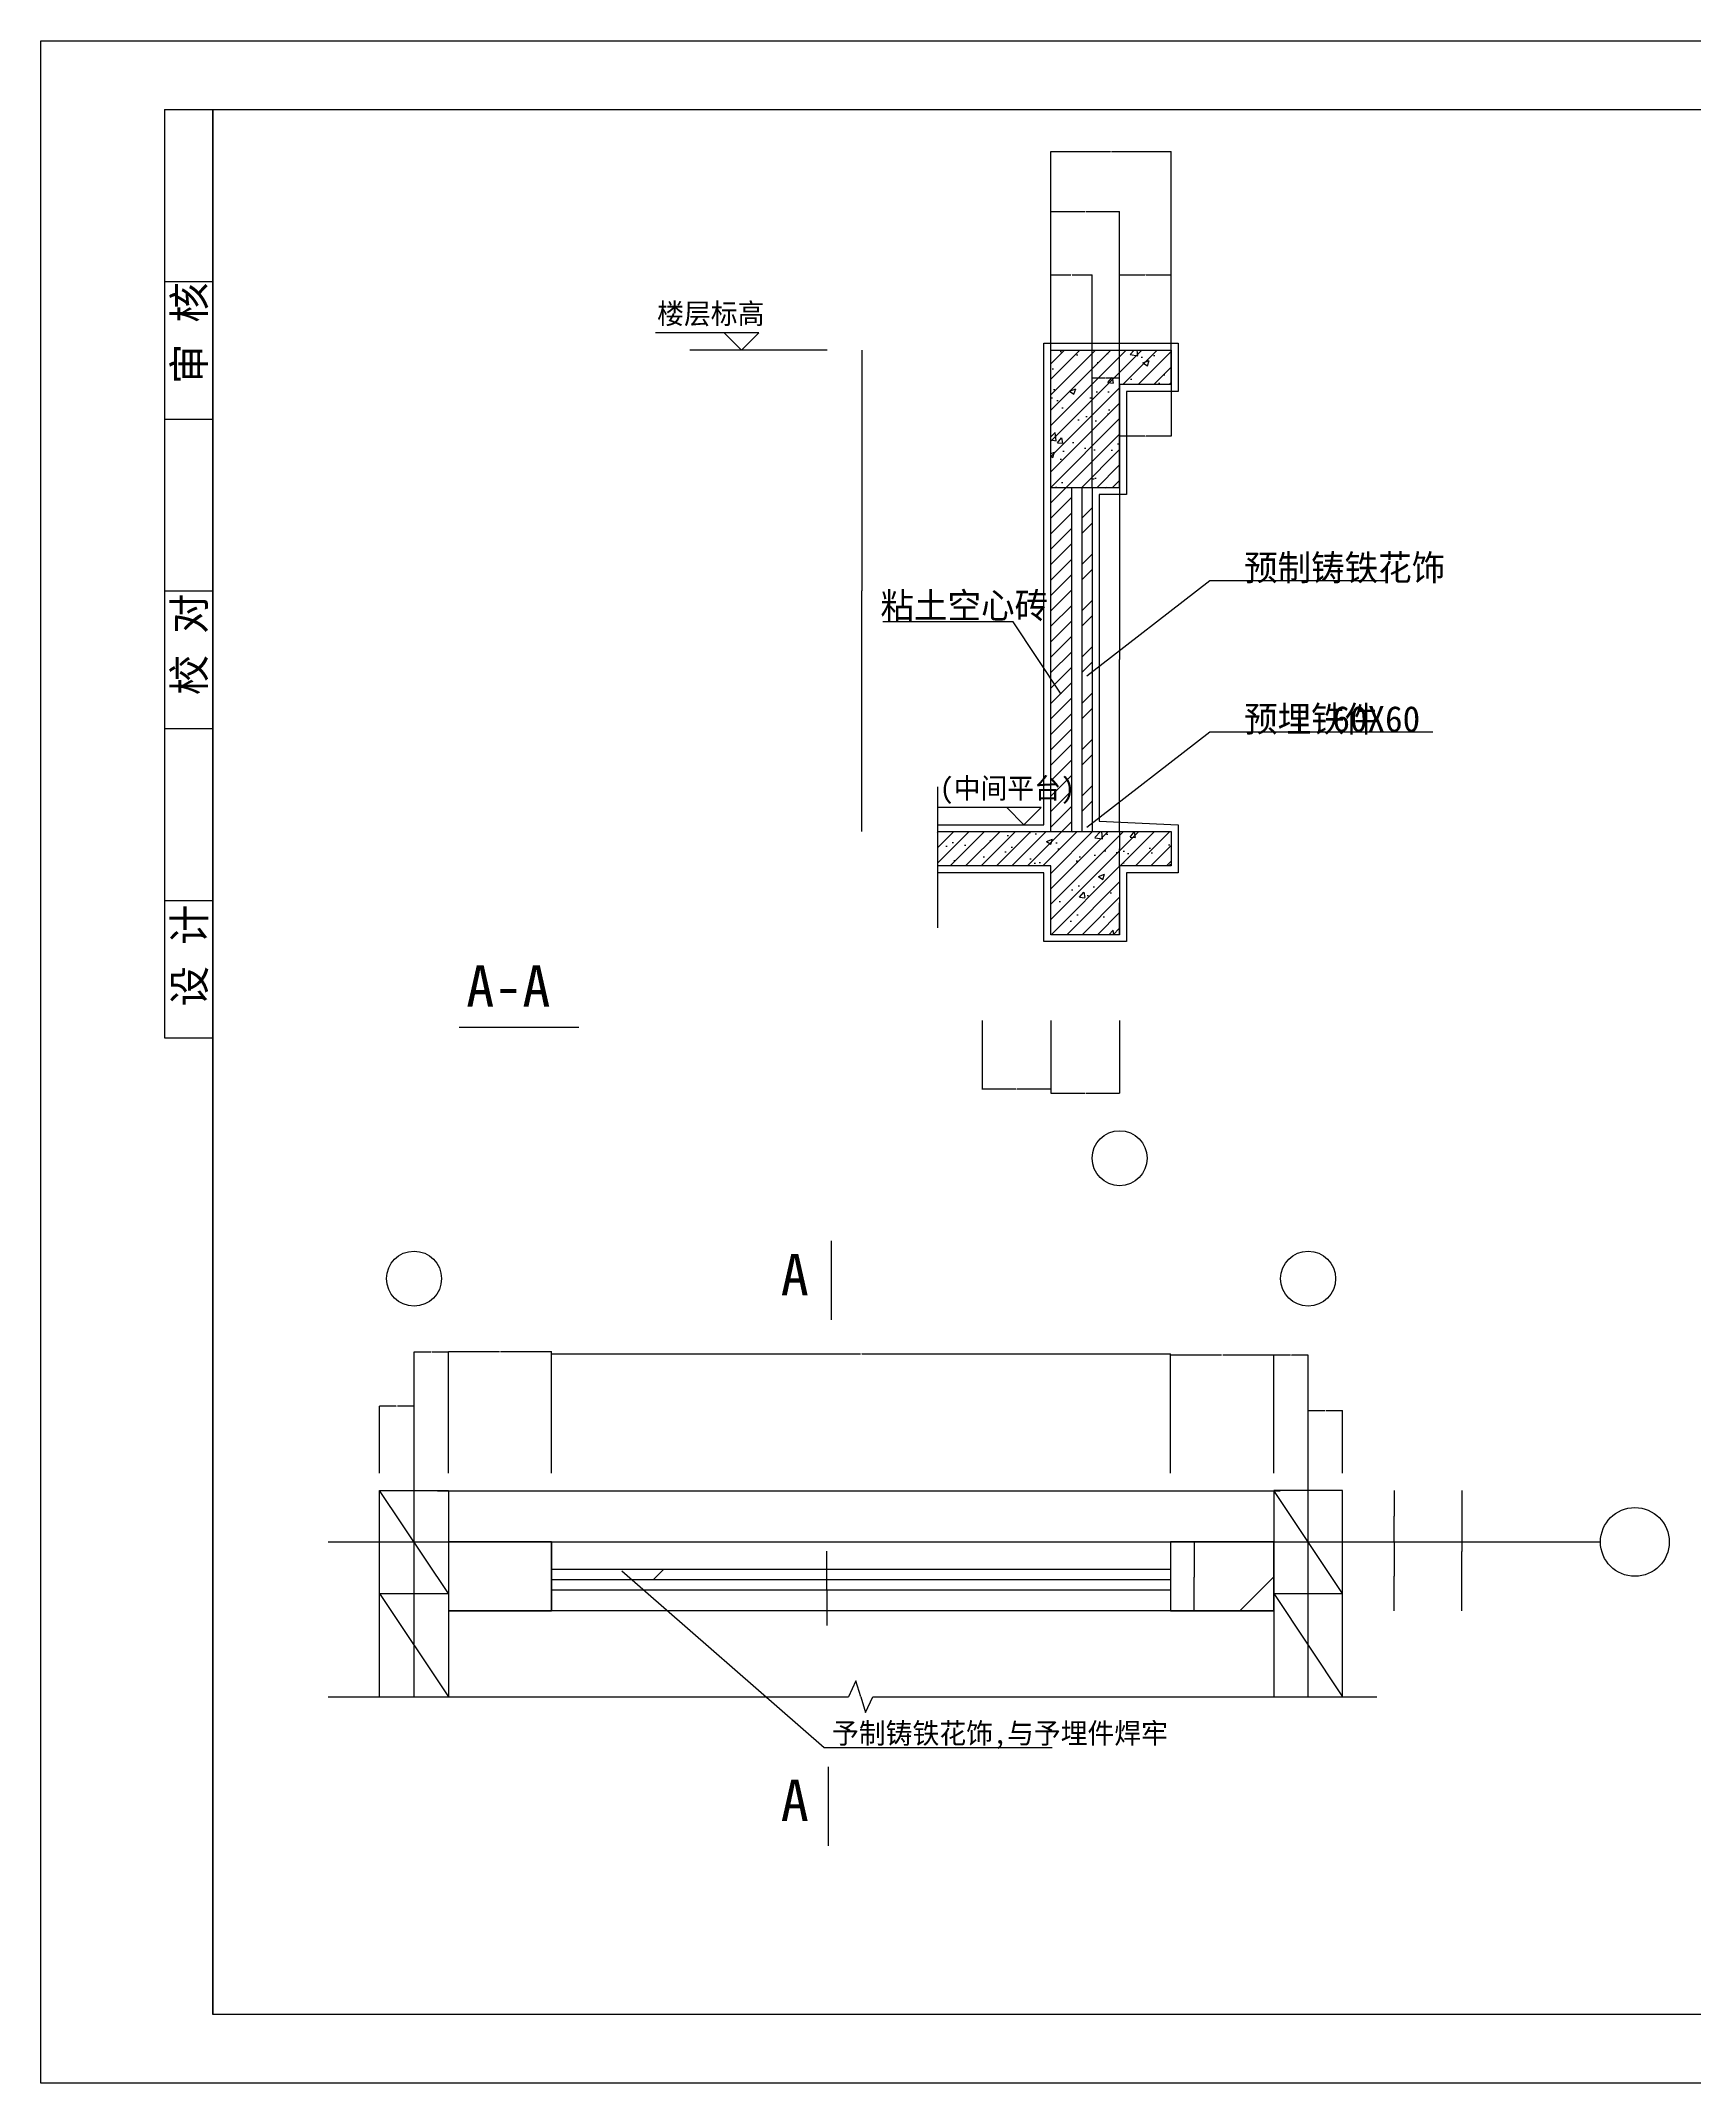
# Model space of a CAD drawing. Header units: metres. Extents: x -304948 to -288070, y -1095 to 10857.
# Drawn here: x -304944 to -300136, y -1095 to 4845 of the extents above; entities that cross this region are included whole.
import ezdxf

# ---------------------------------------------------------------- set-up
doc = ezdxf.new("R2010")
doc.units = ezdxf.units.M
for name, color, linetype in [('A', 230, 'Continuous'), ('AXIS', 3, 'Continuous'), ('DIM', 3, 'Continuous'), ('LAYER1', 7, 'Continuous'), ('LINE', 2, 'Continuous'), ('TK', 143, 'Continuous'), ('WALL', 7, 'Continuous'), ('WALL1', 2, 'Continuous')]:
    doc.layers.add(name, color=color, linetype=linetype)
doc.dimstyles.get("Standard").update_dxf_attribs({"dimtxt": 2.5, "dimasz": 2.5, "dimexe": 1.25, "dimexo": 0.625, "dimtad": 1, "dimcen": 2.5, "dimazin": 3, "dimtfac": 1, "dimtmove": 0, "dimatfit": 3})

# ---------------------------------------------------------------- blocks, each defined once
blk = doc.blocks.new('*D117')
for p, q in [((-302206.84, 1995.39), (-302206.84, 1796.59)), ((-302006.84, 1995.39), (-302006.84, 1796.59)), ((-302108.34, 1796.59), (-302207.09, 1796.59)), ((-302006.59, 1796.59), (-302105.34, 1796.59))]:
    blk.add_line(p, q)
at = {"layer": 'Defpoints'}
for p in [(-302206.84, 1995.39), (-302006.84, 1995.39), (-302006.84, 1796.59)]:
    blk.add_point(p, dxfattribs=at)
at = {"layer": 'DIM', "insert": (-302106.84, 1796.59), "char_height": 1, "attachment_point": 5}
blk.add_mtext('200', dxfattribs=at)
blk = doc.blocks.new('*D118')
for p, q in [((-303910.15, 873.7), (-303958.9, 873.7)), ((-303958.65, 679.21), (-303958.65, 873.7)), ((-303858.4, 873.7), (-303907.15, 873.7)), ((-303858.65, 679.21), (-303858.65, 873.7))]:
    blk.add_line(p, q)
at = {"layer": 'Defpoints'}
for p in [(-303858.65, 873.7), (-303958.65, 679.21), (-303858.65, 679.21)]:
    blk.add_point(p, dxfattribs=at)
at = {"layer": 'DIM', "insert": (-303908.65, 873.7), "char_height": 1, "attachment_point": 5}
blk.add_mtext('100', dxfattribs=at)
blk = doc.blocks.new('*D119')
for p, q in [((-303858.65, 679.21), (-303858.65, 1032.5)), ((-303858.4, 1032.5), (-303810.15, 1032.5)), ((-303807.15, 1032.5), (-303758.9, 1032.5)), ((-303758.65, 679.21), (-303758.65, 1032.5))]:
    blk.add_line(p, q)
at = {"layer": 'Defpoints'}
for p in [(-303858.65, 1032.5), (-303858.65, 679.21), (-303758.65, 679.21)]:
    blk.add_point(p, dxfattribs=at)
at = {"layer": 'DIM', "insert": (-303808.65, 1032.5), "char_height": 1, "attachment_point": 5}
blk.add_mtext('100', dxfattribs=at)
blk = doc.blocks.new('*D120')
for p, q in [((-303758.65, 679.21), (-303758.65, 1033.5)), ((-303758.4, 1033.5), (-303610.15, 1033.5)), ((-303607.15, 1033.5), (-303458.9, 1033.5)), ((-303458.65, 679.21), (-303458.65, 1033.5))]:
    blk.add_line(p, q)
at = {"layer": 'Defpoints'}
for p in [(-303758.65, 1033.5), (-303758.65, 679.21), (-303458.65, 679.21)]:
    blk.add_point(p, dxfattribs=at)
at = {"layer": 'DIM', "insert": (-303608.65, 1033.5), "char_height": 1, "attachment_point": 5}
blk.add_mtext('300', dxfattribs=at)
blk = doc.blocks.new('*D121')
for p, q in [((-303458.65, 679.21), (-303458.65, 1026.08)), ((-303458.4, 1026.08), (-302560.65, 1026.08)), ((-302556.65, 1026.08), (-301658.9, 1026.08)), ((-301658.65, 679.21), (-301658.65, 1026.08))]:
    blk.add_line(p, q)
at = {"layer": 'Defpoints'}
for p in [(-303458.65, 1026.08), (-303458.65, 679.21), (-301658.65, 679.21)]:
    blk.add_point(p, dxfattribs=at)
at = {"layer": 'DIM', "insert": (-302558.65, 1026.08), "char_height": 1, "attachment_point": 5}
blk.add_mtext('1800', dxfattribs=at)
blk = doc.blocks.new('*D122')
for p, q in [((-301510.15, 1022.37), (-301658.9, 1022.37)), ((-301658.65, 679.21), (-301658.65, 1022.37)), ((-301358.4, 1022.37), (-301507.15, 1022.37)), ((-301358.65, 679.21), (-301358.65, 1022.37))]:
    blk.add_line(p, q)
at = {"layer": 'Defpoints'}
for p in [(-301358.65, 1022.37), (-301658.65, 679.21), (-301358.65, 679.21)]:
    blk.add_point(p, dxfattribs=at)
at = {"layer": 'DIM', "insert": (-301508.65, 1022.37), "char_height": 1, "attachment_point": 5}
blk.add_mtext('300', dxfattribs=at)
blk = doc.blocks.new('*D123')
for p, q in [((-301310.15, 1022.6), (-301358.9, 1022.6)), ((-301358.65, 679.21), (-301358.65, 1022.6)), ((-301258.4, 1022.6), (-301307.15, 1022.6)), ((-301258.65, 679.21), (-301258.65, 1022.6))]:
    blk.add_line(p, q)
at = {"layer": 'Defpoints'}
for p in [(-301258.65, 1022.6), (-301358.65, 679.21), (-301258.65, 679.21)]:
    blk.add_point(p, dxfattribs=at)
at = {"layer": 'DIM', "insert": (-301308.65, 1022.6), "char_height": 1, "attachment_point": 5}
blk.add_mtext('100', dxfattribs=at)
blk = doc.blocks.new('*D124')
for p, q in [((-301258.65, 679.21), (-301258.65, 861.58)), ((-301258.4, 861.58), (-301210.15, 861.58)), ((-301207.15, 861.58), (-301158.9, 861.58)), ((-301158.65, 679.21), (-301158.65, 861.58))]:
    blk.add_line(p, q)
at = {"layer": 'Defpoints'}
for p in [(-301258.65, 861.58), (-301258.65, 679.21), (-301158.65, 679.21)]:
    blk.add_point(p, dxfattribs=at)
at = {"layer": 'DIM', "insert": (-301208.65, 861.58), "char_height": 1, "attachment_point": 5}
blk.add_mtext('100', dxfattribs=at)
blk = doc.blocks.new('*D125')
for p, q in [((-301008.65, 629.21), (-301008.65, 554.21)), ((-301008.9, 554.21), (-301009.15, 554.21)), ((-301008.65, 479.21), (-301008.65, 554.21)), ((-301008.65, 554.21), (-301008.65, 554.21)), ((-301008.4, 554.21), (-301008.15, 554.21))]:
    blk.add_line(p, q)
at = {"layer": 'Defpoints'}
for p in [(-301008.65, 629.21), (-301008.65, 554.21), (-301008.65, 479.21)]:
    blk.add_point(p, dxfattribs=at)
at = {"layer": 'DIM', "insert": (-301008.65, 555.335), "char_height": 1, "attachment_point": 5}
blk.add_mtext('0', dxfattribs=at)
blk = doc.blocks.new('*D126')
for p, q in [((-301008.65, 479.21), (-301008.65, 379.21)), ((-301008.9, 379.21), (-301009.15, 379.21)), ((-301008.65, 279.21), (-301008.65, 379.21)), ((-301008.65, 379.21), (-301008.65, 379.21)), ((-301008.4, 379.21), (-301008.15, 379.21))]:
    blk.add_line(p, q)
at = {"layer": 'Defpoints'}
for p in [(-301008.65, 479.21), (-301008.65, 379.21), (-301008.65, 279.21)]:
    blk.add_point(p, dxfattribs=at)
at = {"layer": 'DIM', "insert": (-301008.65, 380.335), "char_height": 1, "attachment_point": 5}
blk.add_mtext('0', dxfattribs=at)
blk = doc.blocks.new('*D127')
for p, q in [((-300811.82, 629.21), (-300811.82, 451.91)), ((-300812.07, 451.91), (-300812.32, 451.91)), ((-300811.82, 279.21), (-300811.82, 451.91)), ((-300811.82, 451.91), (-300811.82, 451.91)), ((-300811.57, 451.91), (-300811.32, 451.91))]:
    blk.add_line(p, q)
at = {"layer": 'Defpoints'}
for p in [(-300811.82, 629.21), (-300811.82, 451.91), (-300811.82, 279.21)]:
    blk.add_point(p, dxfattribs=at)
at = {"layer": 'DIM', "insert": (-300811.82, 453.035), "char_height": 1, "attachment_point": 5}
blk.add_mtext('0', dxfattribs=at)
blk = doc.blocks.new('*D128')
for p, q in [((-302658.65, 339.21), (-302658.65, 236.41)), ((-302658.65, 279.21), (-302658.65, 236.41)), ((-302658.9, 236.41), (-302659.15, 236.41)), ((-302658.65, 236.41), (-302658.65, 236.41)), ((-302658.4, 236.41), (-302658.15, 236.41))]:
    blk.add_line(p, q)
at = {"layer": 'Defpoints'}
for p in [(-302658.65, 339.21), (-302658.65, 279.21), (-302658.65, 236.41)]:
    blk.add_point(p, dxfattribs=at)
at = {"layer": 'DIM', "insert": (-302658.65, 237.535), "char_height": 1, "attachment_point": 5}
blk.add_mtext('0', dxfattribs=at)
blk = doc.blocks.new('*D129')
for p, q in [((-302658.9, 384.85), (-302659.15, 384.85)), ((-302658.65, 339.21), (-302658.65, 384.85)), ((-302658.65, 369.21), (-302658.65, 384.85)), ((-302658.65, 384.85), (-302658.65, 384.85)), ((-302658.4, 384.85), (-302658.15, 384.85))]:
    blk.add_line(p, q)
at = {"layer": 'Defpoints'}
for p in [(-302658.65, 384.85), (-302658.65, 369.21), (-302658.65, 339.21)]:
    blk.add_point(p, dxfattribs=at)
at = {"layer": 'DIM', "insert": (-302658.65, 385.975), "char_height": 1, "attachment_point": 5}
blk.add_mtext('0', dxfattribs=at)
blk = doc.blocks.new('*D130')
for p, q in [((-302658.9, 452.45), (-302659.15, 452.45)), ((-302658.65, 369.21), (-302658.65, 452.45)), ((-302658.65, 399.21), (-302658.65, 452.45)), ((-302658.65, 452.45), (-302658.65, 452.45)), ((-302658.4, 452.45), (-302658.15, 452.45))]:
    blk.add_line(p, q)
at = {"layer": 'Defpoints'}
for p in [(-302658.65, 452.45), (-302658.65, 399.21), (-302658.65, 369.21)]:
    blk.add_point(p, dxfattribs=at)
at = {"layer": 'DIM', "insert": (-302658.65, 453.575), "char_height": 1, "attachment_point": 5}
blk.add_mtext('0', dxfattribs=at)
blk = doc.blocks.new('*D131')
for p, q in [((-302556.84, 3945.39), (-302556.84, 3245.39)), ((-302557.09, 3245.39), (-302557.34, 3245.39)), ((-302556.84, 2545.39), (-302556.84, 3245.39)), ((-302556.84, 3245.39), (-302556.84, 3245.39)), ((-302556.59, 3245.39), (-302556.34, 3245.39))]:
    blk.add_line(p, q)
at = {"layer": 'Defpoints'}
for p in [(-302556.84, 3945.39), (-302556.84, 3245.39), (-302556.84, 2545.39)]:
    blk.add_point(p, dxfattribs=at)
at = {"layer": 'DIM', "insert": (-302556.84, 3246.515), "char_height": 1, "attachment_point": 5}
blk.add_mtext('0', dxfattribs=at)
blk = doc.blocks.new('*D132')
for p, q in [((-302006.84, 1995.39), (-302006.84, 1784.55)), ((-301806.84, 1995.39), (-301806.84, 1784.55)), ((-302006.59, 1784.55), (-301908.34, 1784.55)), ((-301905.34, 1784.55), (-301807.09, 1784.55))]:
    blk.add_line(p, q)
at = {"layer": 'Defpoints'}
for p in [(-302006.84, 1995.39), (-301806.84, 1995.39), (-302006.84, 1784.55)]:
    blk.add_point(p, dxfattribs=at)
at = {"layer": 'DIM', "insert": (-301906.84, 1784.55), "char_height": 1, "attachment_point": 5}
blk.add_mtext('200', dxfattribs=at)
blk = doc.blocks.new('*D133')
for p, q in [((-301590.13, 476.96), (-301590.13, 376.96)), ((-301590.38, 376.96), (-301590.63, 376.96)), ((-301590.13, 276.96), (-301590.13, 376.96)), ((-301590.13, 376.96), (-301590.13, 376.96)), ((-301589.88, 376.96), (-301589.63, 376.96))]:
    blk.add_line(p, q)
at = {"layer": 'Defpoints'}
for p in [(-301590.13, 476.96), (-301590.13, 376.96), (-301590.13, 276.96)]:
    blk.add_point(p, dxfattribs=at)
at = {"layer": 'DIM', "insert": (-301590.13, 378.085), "char_height": 1, "attachment_point": 5}
blk.add_mtext('0', dxfattribs=at)
blk = doc.blocks.new('*D153')
for p, q in [((-301806.84, 3545.39), (-301806.84, 3045.39)), ((-301807.09, 3045.39), (-301807.34, 3045.39)), ((-301806.84, 2545.39), (-301806.84, 3045.39)), ((-301806.84, 3045.39), (-301806.84, 3045.39)), ((-301806.59, 3045.39), (-301806.34, 3045.39))]:
    blk.add_line(p, q)
at = {"layer": 'Defpoints'}
for p in [(-301806.84, 3545.39), (-301806.84, 3045.39), (-301806.84, 2545.39)]:
    blk.add_point(p, dxfattribs=at)
at = {"layer": 'DIM', "insert": (-301806.84, 3046.515), "char_height": 1, "attachment_point": 5}
blk.add_mtext('0', dxfattribs=at)
blk = doc.blocks.new('*D154')
for p, q in [((-301806.84, 2445.39), (-301806.84, 2338.41)), ((-301807.09, 2338.41), (-301807.34, 2338.41)), ((-301806.84, 2245.39), (-301806.84, 2338.41)), ((-301806.84, 2338.41), (-301806.84, 2338.41)), ((-301806.59, 2338.41), (-301806.34, 2338.41))]:
    blk.add_line(p, q)
at = {"layer": 'Defpoints'}
for p in [(-301806.84, 2445.39), (-301806.84, 2338.41), (-301806.84, 2245.39)]:
    blk.add_point(p, dxfattribs=at)
at = {"layer": 'DIM', "insert": (-301806.84, 2339.535), "char_height": 1, "attachment_point": 5}
blk.add_mtext('0', dxfattribs=at)
blk = doc.blocks.new('*D155')
for p, q in [((-301807.09, 2495.39), (-301807.34, 2495.39)), ((-301806.84, 2545.39), (-301806.84, 2495.39)), ((-301806.84, 2445.39), (-301806.84, 2495.39)), ((-301806.84, 2495.39), (-301806.84, 2495.39)), ((-301806.59, 2495.39), (-301806.34, 2495.39))]:
    blk.add_line(p, q)
at = {"layer": 'Defpoints'}
for p in [(-301806.84, 2545.39), (-301806.84, 2495.39), (-301806.84, 2445.39)]:
    blk.add_point(p, dxfattribs=at)
at = {"layer": 'DIM', "insert": (-301806.84, 2496.515), "char_height": 1, "attachment_point": 5}
blk.add_mtext('0', dxfattribs=at)
blk = doc.blocks.new('*D156')
for p, q in [((-301656.84, 3945.39), (-301656.84, 3895.39)), ((-301657.09, 3895.39), (-301657.34, 3895.39)), ((-301656.84, 3845.39), (-301656.84, 3895.39)), ((-301656.84, 3895.39), (-301656.84, 3895.39)), ((-301656.59, 3895.39), (-301656.34, 3895.39))]:
    blk.add_line(p, q)
at = {"layer": 'Defpoints'}
for p in [(-301656.84, 3945.39), (-301656.84, 3895.39), (-301656.84, 3845.39)]:
    blk.add_point(p, dxfattribs=at)
at = {"layer": 'DIM', "insert": (-301656.84, 3896.515), "char_height": 1, "attachment_point": 5}
blk.add_mtext('0', dxfattribs=at)
blk = doc.blocks.new('*D157')
for p, q in [((-301656.84, 3845.39), (-301656.84, 3695.39)), ((-301733.34, 3695.39), (-301807.09, 3695.39)), ((-301806.84, 3545.39), (-301806.84, 3695.39)), ((-301656.59, 3695.39), (-301730.34, 3695.39))]:
    blk.add_line(p, q)
at = {"layer": 'Defpoints'}
for p in [(-301656.84, 3845.39), (-301656.84, 3695.39), (-301806.84, 3545.39)]:
    blk.add_point(p, dxfattribs=at)
at = {"layer": 'DIM', "insert": (-301731.84, 3695.39), "char_height": 1, "attachment_point": 5}
blk.add_mtext('150', dxfattribs=at)
blk = doc.blocks.new('*D158')
for p, q in [((-302006.84, 3945.39), (-302006.84, 4523.68)), ((-302006.59, 4523.68), (-301833.34, 4523.68)), ((-301830.34, 4523.68), (-301657.09, 4523.68)), ((-301656.84, 3945.39), (-301656.84, 4523.68))]:
    blk.add_line(p, q)
at = {"layer": 'Defpoints'}
for p in [(-302006.84, 4523.68), (-302006.84, 3945.39), (-301656.84, 3945.39)]:
    blk.add_point(p, dxfattribs=at)
at = {"layer": 'DIM', "insert": (-301831.84, 4523.68), "char_height": 1, "attachment_point": 5}
blk.add_mtext('350', dxfattribs=at)
blk = doc.blocks.new('*D159')
for p, q in [((-301806.84, 3545.39), (-301806.84, 4164.11)), ((-301806.59, 4164.11), (-301733.34, 4164.11)), ((-301730.34, 4164.11), (-301657.09, 4164.11)), ((-301656.84, 3845.39), (-301656.84, 4164.11))]:
    blk.add_line(p, q)
at = {"layer": 'Defpoints'}
for p in [(-301806.84, 4164.11), (-301656.84, 3845.39), (-301806.84, 3545.39)]:
    blk.add_point(p, dxfattribs=at)
at = {"layer": 'DIM', "insert": (-301731.84, 4164.11), "char_height": 1, "attachment_point": 5}
blk.add_mtext('150', dxfattribs=at)
blk = doc.blocks.new('*D160')
for p, q in [((-302006.84, 3835.39), (-302006.84, 4349.01)), ((-302006.59, 4349.01), (-301908.34, 4349.01)), ((-301905.34, 4349.01), (-301807.09, 4349.01)), ((-301806.84, 3845.39), (-301806.84, 4349.01))]:
    blk.add_line(p, q)
at = {"layer": 'Defpoints'}
for p in [(-302006.84, 4349.01), (-302006.84, 3835.39), (-301806.84, 3845.39)]:
    blk.add_point(p, dxfattribs=at)
at = {"layer": 'DIM', "insert": (-301906.84, 4349.01), "char_height": 1, "attachment_point": 5}
blk.add_mtext('200', dxfattribs=at)
blk = doc.blocks.new('*D161')
for p, q in [((-301886.84, 3545.39), (-301886.84, 3865.39)), ((-301886.59, 3865.39), (-301847.84, 3865.39)), ((-301845.84, 3865.39), (-301807.09, 3865.39)), ((-301806.84, 3545.39), (-301806.84, 3865.39))]:
    blk.add_line(p, q)
at = {"layer": 'Defpoints'}
for p in [(-301886.84, 3865.39), (-301886.84, 3545.39), (-301806.84, 3545.39)]:
    blk.add_point(p, dxfattribs=at)
at = {"layer": 'DIM', "insert": (-301846.84, 3865.39), "char_height": 1, "attachment_point": 5}
blk.add_mtext('90', dxfattribs=at)
blk = doc.blocks.new('*D162')
for p, q in [((-302006.84, 3545.39), (-302006.84, 4164.11)), ((-302006.59, 4164.11), (-301948.34, 4164.11)), ((-301945.34, 4164.11), (-301887.09, 4164.11)), ((-301886.84, 3545.39), (-301886.84, 4164.11))]:
    blk.add_line(p, q)
at = {"layer": 'Defpoints'}
for p in [(-302006.84, 4164.11), (-302006.84, 3545.39), (-301886.84, 3545.39)]:
    blk.add_point(p, dxfattribs=at)
at = {"layer": 'DIM', "insert": (-301946.84, 4164.11), "char_height": 1, "attachment_point": 5}
blk.add_mtext('120', dxfattribs=at)

msp = doc.modelspace()

# ---------------------------------------------------------------- hatches: boundary and pattern name
h = msp.add_hatch()
h.set_pattern_fill('ANSI32', scale=200)
h.paths.add_polyline_path([(-303458.65, 399.21), (-303458.65, 369.21), (-301658.65, 369.21), (-301658.65, 399.21)])
h = msp.add_hatch()
h.set_pattern_fill('ANSI31', scale=600)
h.paths.add_polyline_path([(-301658.65, 279.21), (-301658.65, 339.21), (-303458.65, 339.21), (-303458.65, 279.21)])
at = {"layer": 'AXIS'}
h = msp.add_hatch(dxfattribs=at)
h.set_pattern_fill('ANSI31', scale=10)
h.paths.add_polyline_path([(-301806.84, 3845.39), (-301656.84, 3845.39), (-301656.84, 3945.39), (-302006.84, 3945.39), (-302006.84, 3545.39), (-301946.84, 3545.39), (-301806.84, 3545.39)])
h = msp.add_hatch(dxfattribs=at)
h.set_pattern_fill('AR-CONC')
h.paths.add_polyline_path([(-301806.84, 3845.39), (-301656.84, 3845.39), (-301656.84, 3945.39), (-302006.84, 3945.39), (-302006.84, 3545.39), (-301946.84, 3545.39), (-301806.84, 3545.39)])
h = msp.add_hatch(dxfattribs=at)
h.set_pattern_fill('ANSI31', scale=10)
h.paths.add_polyline_path([(-301946.84, 3545.39), (-302006.84, 3545.39), (-302006.84, 2545.39), (-301946.84, 2545.39)])
h = msp.add_hatch(dxfattribs=at)
h.set_pattern_fill('ANSI32', scale=10)
h.paths.add_polyline_path([(-301916.84, 2545.39), (-301886.84, 2545.39), (-301886.84, 3545.39), (-301916.84, 3545.39)])
h = msp.add_hatch(dxfattribs=at)
h.set_pattern_fill('ANSI31', scale=10)
h.paths.add_polyline_path([(-301806.84, 2445.39), (-301656.84, 2445.39), (-301656.84, 2545.39), (-302336.84, 2545.39), (-302336.84, 2445.39), (-302006.84, 2445.39), (-302006.84, 2245.39), (-301806.84, 2245.39)])
h = msp.add_hatch(dxfattribs=at)
h.set_pattern_fill('AR-CONC')
h.paths.add_polyline_path([(-301806.84, 2445.39), (-301656.84, 2445.39), (-301656.84, 2545.39), (-302336.84, 2545.39), (-302336.84, 2445.39), (-302006.84, 2445.39), (-302006.84, 2245.39), (-301806.84, 2245.39)])
at = {"layer": 'WALL'}
h = msp.add_hatch(dxfattribs=at)
h.set_pattern_fill('AN31C', scale=300)
h.set_pattern_definition([(45, (0, 0), (-673.5192, 673.5192), [])])
h.paths.add_polyline_path([(-303458.65, 279.21), (-303458.65, 479.21), (-303758.65, 479.21), (-303758.65, 279.21)])
h.paths.add_polyline_path([(-301658.65, 279.21), (-301358.65, 279.21), (-301358.65, 479.21), (-301658.65, 479.21)])

# ---------------------------------------------------------------- linework, layer by layer
for p, q in [((-302856.46, 3995.61), (-303156.46, 3995.61)), ((-302906.46, 3945.61), (-302956.46, 3995.61)), ((-302906.46, 3945.61), (-302856.46, 3995.61)), ((-302656.84, 3945.39), (-303056.84, 3945.39)), ((-302034.97, 2615.23), (-302334.97, 2615.23)), ((-302084.97, 2565.23), (-302134.97, 2615.23)), ((-302084.97, 2565.23), (-302034.97, 2615.23)), ((-303758.65, 329.21), (-303958.65, 629.21)), ((-301158.65, 329.21), (-301358.65, 629.21)), ((-301658.65, 399.21), (-303458.65, 399.21)), ((-301658.65, 369.21), (-303458.65, 369.21)), ((-303254.4, 394.79), (-302665.86, -118.33)), ((-303958.65, 329.21), (-303758.65, 329.21)), ((-303958.65, 329.21), (-303758.65, 29.21)), ((-301358.65, 329.21), (-301158.65, 29.21)), ((-301358.65, 329.21), (-301158.65, 329.21)), ((-302573.58, 75.39), (-302594.98, 29.21)), ((-302559.85, 29.21), (-302573.58, 75.39)), ((-304108.65, 29.21), (-302594.98, 29.21)), ((-302559.85, 29.21), (-302546.12, -16.98)), ((-302546.12, -16.98), (-302524.72, 29.21)), ((-302524.72, 29.21), (-301058.65, 29.21)), ((-302665.86, -118.33), (-302002.92, -118.33))]:
    msp.add_line(p, q)
for points in [[(-303727.1, 1976.7), (-303379.64, 1976.7)], [(-302645.49, 1355.26), (-302645.49, 1125.36)], [(-302654.44, -174.57), (-302654.44, -404.47)]]:
    msp.add_lwpolyline(points)
for centre, radius in [((-301806.84, 1595.39), 80), ((-303858.65, 1245.03), 80), ((-301258.65, 1245.03), 80), ((-300308.65, 479.21), 100)]:
    msp.add_circle(centre, radius)
at = {"layer": 'A'}
for p, q in [((-303858.65, 29.21), (-303858.65, 999.21)), ((-301258.65, 29.21), (-301258.65, 999.21)), ((-304108.65, 479.21), (-300408.65, 479.21))]:
    msp.add_line(p, q, dxfattribs=at)
at = {"layer": 'AXIS'}
for p, q in [((-301901.84, 2997.93), (-301544.99, 3275.39)), ((-301544.99, 3275.39), (-301033.38, 3275.39)), ((-302116.84, 3155.39), (-302495.47, 3155.39)), ((-301976.84, 2945.39), (-302116.84, 3155.39)), ((-301901.84, 2557.93), (-301544.99, 2835.39)), ((-301544.99, 2835.39), (-300895.97, 2835.39)), ((-302336.84, 2675.39), (-302336.84, 2265.39))]:
    msp.add_line(p, q, dxfattribs=at)
at = {"layer": 'LAYER1'}
msp.add_line((-303758.65, 479.21), (-301358.65, 479.21), dxfattribs=at)
at = {"layer": 'LINE'}
for p, q in [((-302026.84, 2565.39), (-302026.84, 3965.39)), ((-302026.84, 3965.39), (-301636.84, 3965.39)), ((-301636.84, 3965.39), (-301636.84, 3825.39)), ((-301786.84, 3825.39), (-301786.84, 3525.39)), ((-301636.84, 3825.39), (-301786.84, 3825.39)), ((-301916.84, 3545.39), (-301916.84, 2545.39)), ((-301886.84, 3545.39), (-301886.84, 2545.39)), ((-301866.84, 3525.39), (-301866.84, 2575.39)), ((-301786.84, 3525.39), (-301866.84, 3525.39)), ((-302336.84, 2565.39), (-302026.84, 2565.39)), ((-301866.84, 2575.39), (-301636.84, 2565.39)), ((-301636.84, 2565.39), (-301636.84, 2425.39)), ((-302026.84, 2425.39), (-302336.84, 2425.39)), ((-302026.84, 2225.39), (-302026.84, 2425.39)), ((-301786.84, 2425.39), (-301786.84, 2225.39)), ((-301636.84, 2425.39), (-301786.84, 2425.39)), ((-301786.84, 2225.39), (-302026.84, 2225.39))]:
    msp.add_line(p, q, dxfattribs=at)
for points in [[(-302006.84, 2545.39), (-302006.84, 3945.39), (-301656.84, 3945.39), (-301656.84, 3845.39), (-301806.84, 3845.39), (-301806.84, 3545.39), (-301946.84, 3545.39), (-302006.84, 3545.39)], [(-301946.84, 3545.39), (-301946.84, 2545.39)], [(-302336.84, 2545.39), (-301656.84, 2545.39), (-301656.84, 2445.39), (-301806.84, 2445.39), (-301806.84, 2245.39), (-302006.84, 2245.39), (-302006.84, 2445.39), (-302336.84, 2445.39)]]:
    msp.add_lwpolyline(points, dxfattribs=at)
at = {"layer": 'TK'}
for p, q in [((-304583.81, 4645.13), (-304583.81, 1945.13)), ((-304583.81, 4645.13), (-304443.81, 4645.13)), ((-304443.81, 4645.13), (-304443.81, -894.87)), ((-304583.81, 4145.13), (-304443.81, 4145.13)), ((-304583.81, 3745.13), (-304443.81, 3745.13)), ((-304583.81, 3245.13), (-304443.81, 3245.13)), ((-304583.81, 2845.13), (-304443.81, 2845.13)), ((-304583.81, 2345.13), (-304443.81, 2345.13)), ((-304583.81, 1945.13), (-304443.81, 1945.13))]:
    msp.add_line(p, q, dxfattribs=at)
for points in [[(-304943.81, -1094.87), (-304943.81, 4845.13), (-296543.81, 4845.13), (-296543.81, -1094.87)], [(-304443.81, -894.87), (-304443.81, 4645.13), (-296743.81, 4645.13), (-296743.81, -894.87)]]:
    msp.add_lwpolyline(points, close=True, dxfattribs=at)
msp.add_lwpolyline([(-304443.81, 4645.13), (-296743.81, 4645.13), (-296743.81, -894.87), (-304443.81, -894.87), (-304443.81, 4645.13)], dxfattribs=at)
at = {"layer": 'WALL'}
msp.add_line((-301340.13, 626.96), (-303790.13, 626.96), dxfattribs=at)
for points in [[(-303958.65, 29.21), (-303958.65, 629.21), (-303758.65, 629.21), (-303758.65, 479.21)], [(-301158.65, 29.21), (-301158.65, 629.21), (-301358.65, 629.21), (-301358.65, 479.21)], [(-303758.65, 479.21), (-303758.65, 279.21)], [(-303758.65, 479.21), (-303458.65, 479.21)], [(-303458.65, 479.21), (-303458.65, 279.21)], [(-301358.65, 479.21), (-301658.65, 479.21)], [(-301658.65, 479.21), (-301658.65, 279.21)], [(-301358.65, 479.21), (-301358.65, 279.21)], [(-301658.65, 339.21), (-303458.65, 339.21)], [(-303758.65, 279.21), (-303758.65, 29.21)], [(-301358.65, 279.21), (-303758.65, 279.21)], [(-301658.65, 279.21), (-301358.65, 279.21)], [(-301358.65, 279.21), (-301358.65, 29.21)]]:
    msp.add_lwpolyline(points, dxfattribs=at)
for points in [[(-303458.65, 479.21), (-303758.65, 479.21), (-303758.65, 279.21), (-303458.65, 279.21)], [(-301358.65, 479.21), (-301658.65, 479.21), (-301658.65, 279.21), (-301358.65, 279.21)]]:
    msp.add_lwpolyline(points, close=True, dxfattribs=at)

# ---------------------------------------------------------------- texts
for s, height, p in [('楼层标高', 60, (-303151.73, 4021.75)), ('(中间平台)', 60, (-302330.25, 2641.37)), ('A-A', 120, (-303706.95, 2035.82)), ('A', 120, (-302792.33, 1196.89)), ('予制铸铁花饰,与予埋件焊牢', 60, (-302643.09, -107.19)), ('A', 120, (-302792.33, -332.1))]:
    msp.add_text(s, height=height).set_placement(p)
at = {"layer": 'TK'}
for s, p in [('审 核', (-304467.06, 3847.25)), ('校 对', (-304467.06, 2942.24)), ('设 计', (-304467.06, 2037.23))]:
    msp.add_text(s, height=90, rotation=90, dxfattribs=at).set_placement(p)
at = {"layer": 'WALL1'}
for s, p in [('预制铸铁花饰', (-301444.99, 3275.39)), ('粘土空心砖', (-302502.3, 3165.39)), ('预埋铁件', (-301444.99, 2835.39)), ('60X60', (-301187.99, 2835.39))]:
    msp.add_text(s, height=75, dxfattribs=at).set_placement(p)

# ---------------------------------------------------------------- dimensions: what is measured, and where the dimension line sits
at = {"layer": 'DIM'}
for base, p1, p2, picture, middle in [((-302006.84, 4523.68), (-302006.84, 3945.39), (-301656.84, 3945.39), '*D158', (-301831.84, 4523.68)), ((-302006.84, 4349.01), (-302006.84, 3835.39), (-301806.84, 3845.39), '*D160', (-301906.84, 4349.01)), ((-302006.84, 4164.11), (-302006.84, 3545.39), (-301886.84, 3545.39), '*D162', (-301946.84, 4164.11)), ((-301806.84, 4164.11), (-301806.84, 3545.39), (-301656.84, 3845.39), '*D159', (-301731.84, 4164.11)), ((-302556.84, 3245.39), (-302556.84, 2545.39), (-302556.84, 3945.39), '*D131', (-302556.84, 3246.515)), ((-301656.84, 3895.39), (-301656.84, 3945.39), (-301656.84, 3845.39), '*D156', (-301656.84, 3896.515)), ((-301656.84, 3695.39), (-301656.84, 3845.39), (-301806.84, 3545.39), '*D157', (-301731.84, 3695.39)), ((-301806.84, 3045.39), (-301806.84, 3545.39), (-301806.84, 2545.39), '*D153', (-301806.84, 3046.515)), ((-301806.84, 2495.39), (-301806.84, 2545.39), (-301806.84, 2445.39), '*D155', (-301806.84, 2496.515)), ((-301806.84, 2338.41), (-301806.84, 2445.39), (-301806.84, 2245.39), '*D154', (-301806.84, 2339.535)), ((-302006.84, 1796.59), (-302006.84, 1995.39), (-302206.84, 1995.39), '*D117', (-302106.84, 1796.59)), ((-302006.84, 1784.55), (-302006.84, 1995.39), (-301806.84, 1995.39), '*D132', (-301906.84, 1784.55)), ((-303858.65, 1032.5), (-303858.65, 679.21), (-303758.65, 679.21), '*D119', (-303808.65, 1032.5)), ((-303758.65, 1033.5), (-303758.65, 679.21), (-303458.65, 679.21), '*D120', (-303608.65, 1033.5)), ((-303458.65, 1026.08), (-303458.65, 679.21), (-301658.65, 679.21), '*D121', (-302558.65, 1026.08)), ((-301358.65, 1022.37), (-301358.65, 679.21), (-301658.65, 679.21), '*D122', (-301508.65, 1022.37)), ((-301258.65, 1022.6), (-301258.65, 679.21), (-301358.65, 679.21), '*D123', (-301308.65, 1022.6)), ((-303858.65, 873.7), (-303858.65, 679.21), (-303958.65, 679.21), '*D118', (-303908.65, 873.7)), ((-301258.65, 861.58), (-301258.65, 679.21), (-301158.65, 679.21), '*D124', (-301208.65, 861.58)), ((-301008.65, 554.21), (-301008.65, 629.21), (-301008.65, 479.21), '*D125', (-301008.65, 555.335)), ((-300811.82, 451.91), (-300811.82, 629.21), (-300811.82, 279.21), '*D127', (-300811.82, 453.035)), ((-301590.13, 376.96), (-301590.13, 276.96), (-301590.13, 476.96), '*D133', (-301590.13, 378.085)), ((-301008.65, 379.21), (-301008.65, 479.21), (-301008.65, 279.21), '*D126', (-301008.65, 380.335)), ((-302658.65, 452.45), (-302658.65, 369.21), (-302658.65, 399.21), '*D130', (-302658.65, 453.575)), ((-302658.65, 384.85), (-302658.65, 339.21), (-302658.65, 369.21), '*D129', (-302658.65, 385.975)), ((-302658.65, 236.41), (-302658.65, 279.21), (-302658.65, 339.21), '*D128', (-302658.65, 237.535))]:
    dim = msp.add_linear_dim(base=base, p1=p1, p2=p2, dimstyle='Standard', dxfattribs=at)
    dim.commit()
    dim.dimension.update_dxf_attribs({"geometry": picture, "text_midpoint": middle})
dim = msp.add_linear_dim(base=(-301886.84, 3865.39), p1=(-301886.84, 3545.39), p2=(-301806.84, 3545.39), text='90', dimstyle='Standard', dxfattribs=at)
dim.commit()
dim.dimension.update_dxf_attribs({"geometry": '*D161', "text_midpoint": (-301846.84, 3865.39)})

doc.saveas('drawing.dxf')
